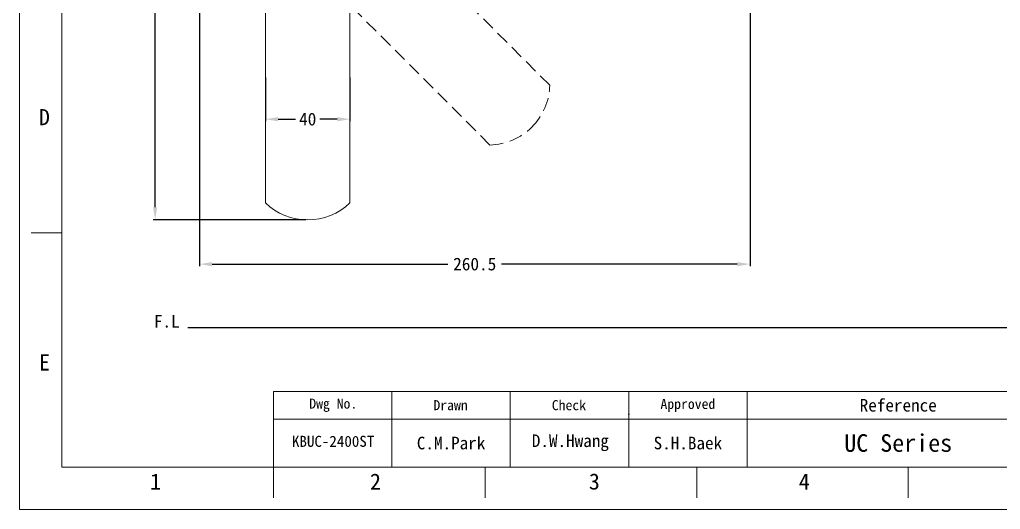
# Model space of a CAD drawing. Header units: millimetres. Extents: x 1891 to 3932, y -543 to 1323.
# Drawn here: x 3090.8 to 3554.9, y -542.6 to -310.8 of the extents above; entities that cross this region are included whole.
import ezdxf
from ezdxf.enums import TextEntityAlignment as Align

# ---------------------------------------------------------------- set-up
doc = ezdxf.new("R2010")
doc.units = ezdxf.units.MM
doc.linetypes.add('HIDDEN', pattern=[9.525, 6.35, -3.175])
doc.layers.add('DIM', color=3, linetype='Continuous', lineweight=9)
doc.layers.add('FORM', color=7, linetype='Continuous', lineweight=13)
for name, color, linetype in [('HID', 8, 'HIDDEN'), ('TEXT', 2, 'Continuous'), ('벽', 2, 'Continuous')]:
    doc.layers.add(name, color=color, linetype=linetype)
doc.dimstyles.new('겸용-샤워욕조용1', dxfattribs={"dimscale": 0.6, "dimtxt": 10, "dimasz": 10, "dimexe": 1.5, "dimexo": 1.5, "dimgap": 2, "dimtad": 0, "dimtih": 1, "dimtoh": 1, "dimdec": 1, "dimdsep": 46, "dimtxsty": 'Standard', "dimcen": 2.5, "dimclrd": 5, "dimclre": 5, "dimclrt": 5, "dimadec": 1, "dimazin": 2, "dimtfac": 1, "dimtdec": 1, "dimtmove": 0, "dimatfit": 3, "dimfxl": 1.25, "dimarcsym": 0})

# ---------------------------------------------------------------- blocks, each defined once
blk = doc.blocks.new('*D55')
at = {"layer": 'Defpoints', "color": 0, "lineweight": 18, "transparency": 16777216}
for p in [(3188.88, -159.33), (3154.9, -405.58), (3227.08, -405.58)]:
    blk.add_point(p, dxfattribs=at)
at = {"layer": 'DIM', "color": 5, "lineweight": -2, "transparency": 16777216}
for p, q in [((3187.98, -159.33), (3154, -159.33)), ((3154.9, -165.33), (3154.9, -278.26)), ((3154.9, -399.58), (3154.9, -286.66)), ((3226.18, -405.58), (3154, -405.58))]:
    blk.add_line(p, q, dxfattribs=at)
at = {"layer": 'DIM', "color": 5, "lineweight": 18, "transparency": 16777216}
for points in [[(3153.9, -165.33), (3155.9, -165.33), (3154.9, -159.33)], [(3153.9, -399.58), (3155.9, -399.58), (3154.9, -405.58)]]:
    blk.add_solid(points, dxfattribs=at)
at = {"layer": 'DIM', "color": 5, "transparency": 16777216, "insert": (3154.9, -282.46), "char_height": 6, "attachment_point": 5}
blk.add_mtext('246.3', dxfattribs=at)
blk = doc.blocks.new('*D56')
at = {"layer": 'Defpoints', "color": 0, "lineweight": 18, "transparency": 16777216}
for p in [(3175.88, -276.83), (3436.38, -277.08), (3436.38, -426.51)]:
    blk.add_point(p, dxfattribs=at)
at = {"layer": 'DIM', "color": 5, "lineweight": -2, "transparency": 16777216}
for p, q in [((3175.88, -277.73), (3175.88, -427.41)), ((3436.38, -277.98), (3436.38, -427.41)), ((3181.88, -426.51), (3293.43, -426.51)), ((3430.38, -426.51), (3318.83, -426.51))]:
    blk.add_line(p, q, dxfattribs=at)
at = {"layer": 'DIM', "color": 5, "lineweight": 18, "transparency": 16777216}
for points in [[(3181.88, -425.51), (3181.88, -427.51), (3175.88, -426.51)], [(3430.38, -425.51), (3430.38, -427.51), (3436.38, -426.51)]]:
    blk.add_solid(points, dxfattribs=at)
at = {"layer": 'DIM', "color": 5, "transparency": 16777216, "insert": (3306.13, -426.51), "char_height": 6, "attachment_point": 5}
blk.add_mtext('260.5', dxfattribs=at)
blk = doc.blocks.new('*D60')
at = {"layer": 'Defpoints', "color": 0, "lineweight": 18, "transparency": 16777216}
for p in [(3207.08, -337.21), (3247.08, -337.21), (3247.08, -357.93)]:
    blk.add_point(p, dxfattribs=at)
at = {"layer": 'DIM', "color": 5, "lineweight": -2, "transparency": 16777216}
for p, q in [((3207.08, -338.11), (3207.08, -358.83)), ((3247.08, -338.11), (3247.08, -358.83)), ((3213.08, -357.93), (3221.38, -357.93)), ((3241.08, -357.93), (3232.78, -357.93))]:
    blk.add_line(p, q, dxfattribs=at)
at = {"layer": 'DIM', "color": 5, "lineweight": 18, "transparency": 16777216}
for points in [[(3213.08, -356.93), (3213.08, -358.93), (3207.08, -357.93)], [(3241.08, -356.93), (3241.08, -358.93), (3247.08, -357.93)]]:
    blk.add_solid(points, dxfattribs=at)
at = {"layer": 'DIM', "color": 5, "transparency": 16777216, "insert": (3227.08, -357.93), "char_height": 6, "attachment_point": 5}
blk.add_mtext('40', dxfattribs=at)

msp = doc.modelspace()

# ---------------------------------------------------------------- linework, layer by layer
at = {"linetype": 'Continuous', "lineweight": 18}
for p, q in [((3207.08, -397.58), (3207.08, -276.84)), ((3247.08, -397.58), (3247.08, -276.84))]:
    msp.add_line(p, q, dxfattribs=at)
for start, end in [(226.3972, 270), (270, 313.6028)]:
    msp.add_arc((3227.08, -376.58), 29, start, end, dxfattribs=at)
at = {"layer": 'FORM', "color": 7, "linetype": 'Continuous'}
for p, q in [((3090.77, -542.59), (3090.77, 52.12)), ((3110.8, 32.09), (3110.8, -522.56)), ((3110.8, -411.63), (3096.24, -411.63)), ((3266.93, -486.81), (3210.92, -486.81)), ((3210.92, -486.81), (3210.92, -522.56)), ((3210.92, -497.54), (3210.92, -486.81)), ((3911.75, -522.56), (3110.8, -522.56)), ((3210.92, -522.56), (3210.92, -537.12)), ((3311.03, -522.56), (3311.03, -537.12)), ((3411.15, -522.56), (3411.15, -537.12)), ((3511.27, -522.56), (3511.27, -537.12)), ((3090.77, -542.59), (3931.77, -542.59))]:
    msp.add_line(p, q, dxfattribs=at)
at = {"layer": 'FORM'}
for p, q in [((3266.93, -486.81), (3911.75, -486.81)), ((3266.93, -486.81), (3266.93, -522.56)), ((3322.95, -486.81), (3322.95, -522.56)), ((3378.97, -522.56), (3378.97, -486.81)), ((3434.99, -522.56), (3434.99, -486.81)), ((3210.92, -499.92), (3768.72, -499.92))]:
    msp.add_line(p, q, dxfattribs=at)
at = {"layer": 'HID', "lineweight": 18}
for p, q in [((3341.63, -341.85), (3227.08, -227.3)), ((3313.35, -370.14), (3207.08, -263.87))]:
    msp.add_line(p, q, dxfattribs=at)
for start, end in [(315, 358.6028), (271.3972, 315)]:
    msp.add_arc((3312.64, -341.14), 29, start, end, dxfattribs=at)
at = {"layer": 'TEXT'}
msp.add_point((3378.97, -497.54), dxfattribs=at)
at = {"layer": '벽'}
msp.add_line((3170.4, -456.53), (3848.25, -456.53), dxfattribs=at)

# ---------------------------------------------------------------- texts
at = {"layer": 'FORM', "char_height": 7.63, "attachment_point": 5}
for s, width, insert in [('D', 10.0119, (3102.53, -356.94)), ('E', 10.0119, (3102.53, -473.05)), ('1', 50.0595, (3155.08, -529.45)), ('2', 50.0595, (3259.16, -529.45)), ('3', 50.0595, (3362.72, -529.45)), ('4', 50.0595, (3462.07, -529.45))]:
    msp.add_mtext_dynamic_manual_height_columns(s, width=width, gutter_width=12.51, heights=[0], dxfattribs=dict(at, insert=insert))
at = {"layer": 'TEXT', "attachment_point": 5}
for s, width, gutter_width, insert, char_height in [('Dwg No.', 56.019, 29.8, (3239.19, -493.3), 4.768), ('Drawn', 56.019, 29.8, (3294.68, -493.3), 4.768), ('Check', 56.019, 29.8, (3350.7, -493.3), 4.768), ('Approved', 56.019, 29.8, (3406.98, -493.36), 4.768), ('Reference', 143.0272, 29.8, (3506.51, -493.36), 5.959), ('KBUC-2400ST', 48.9784, 26.05, (3239.12, -510.42), 5.2105), ('C.M.Park', 56.019, 29.8, (3294.94, -511.24), 5.959), ('D.W.Hwang', 56.019, 29.8, (3351.38, -511.07), 5.959), ('S.H.Baek', 56.019, 29.8, (3406.98, -511.24), 5.959), ('UC Series', 143.0272, 29.8, (3506.51, -511.24), 8.343)]:
    msp.add_mtext_dynamic_manual_height_columns(s, width=width, gutter_width=gutter_width, heights=[0], dxfattribs=dict(at, insert=insert, char_height=char_height))
at = {"layer": '벽'}
msp.add_text('F.L', height=6, dxfattribs=at).set_placement((3160.4, -453.53), align=Align.MIDDLE_CENTER)

# ---------------------------------------------------------------- dimensions: what is measured, and where the dimension line sits
at = {"layer": 'DIM', "color": 1}
dim = msp.add_linear_dim(base=(3154.89911, -405.58437), p1=(3188.88354, -159.33435), p2=(3227.08354, -405.58437), angle=90, dimstyle='겸용-샤워욕조용1', dxfattribs=at)
dim.commit()
dim.dimension.update_dxf_attribs({"geometry": '*D55', "text_midpoint": (3154.89911, -282.45936)})
for base, p1, p2, picture, middle in [((3436.38, -426.51), (3175.88, -276.83), (3436.38, -277.08), '*D56', (3306.13, -426.51)), ((3247.08, -357.93), (3207.08, -337.21), (3247.08, -337.21), '*D60', (3227.08, -357.93))]:
    dim = msp.add_linear_dim(base=base, p1=p1, p2=p2, dimstyle='겸용-샤워욕조용1', dxfattribs=at)
    dim.commit()
    dim.dimension.update_dxf_attribs({"geometry": picture, "text_midpoint": middle})

doc.saveas('drawing.dxf')
